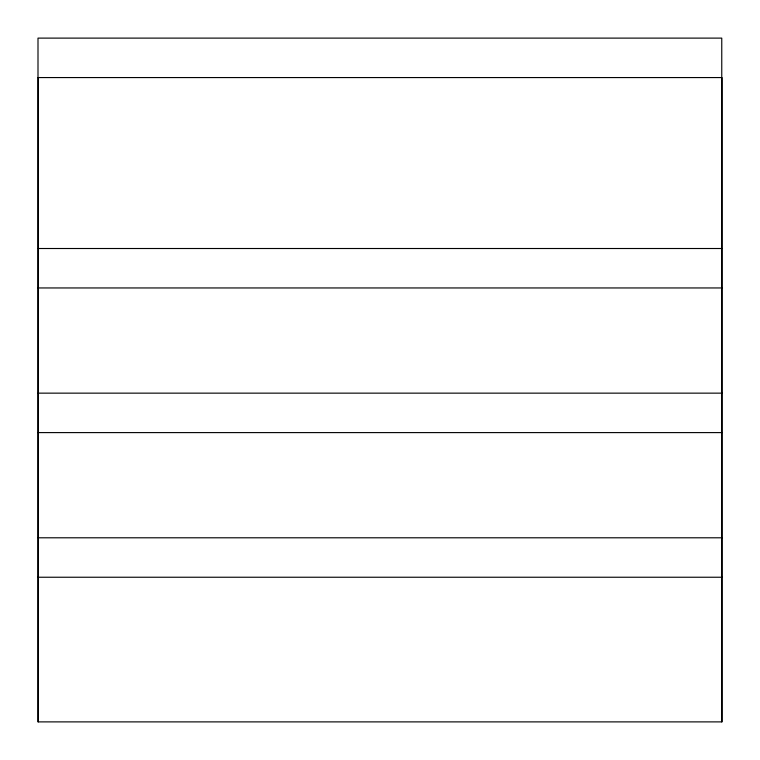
<?xml version="1.0" encoding="UTF-8"?>
<svg xmlns="http://www.w3.org/2000/svg" width="760" height="760" viewBox="0 0 760 760"><rect width="100%" height="100%" fill="white"/><g stroke="black" fill="none" stroke-linecap="round" stroke-linejoin="round"><path stroke-width="1.14" d="M38 77.567L721.99 77.567L722 721.886L38 721.886L38 38.114L721.762 38.114L721.762 721.886M38.237 248.51L722 248.51M38 287.954L722 287.954M38.237 393.148L722 393.148M38 432.601L722 432.601M38.218 537.795L721.99 537.795M38 577.239L722 577.239M38.237 77.567L38.237 721.886"/></g></svg>
